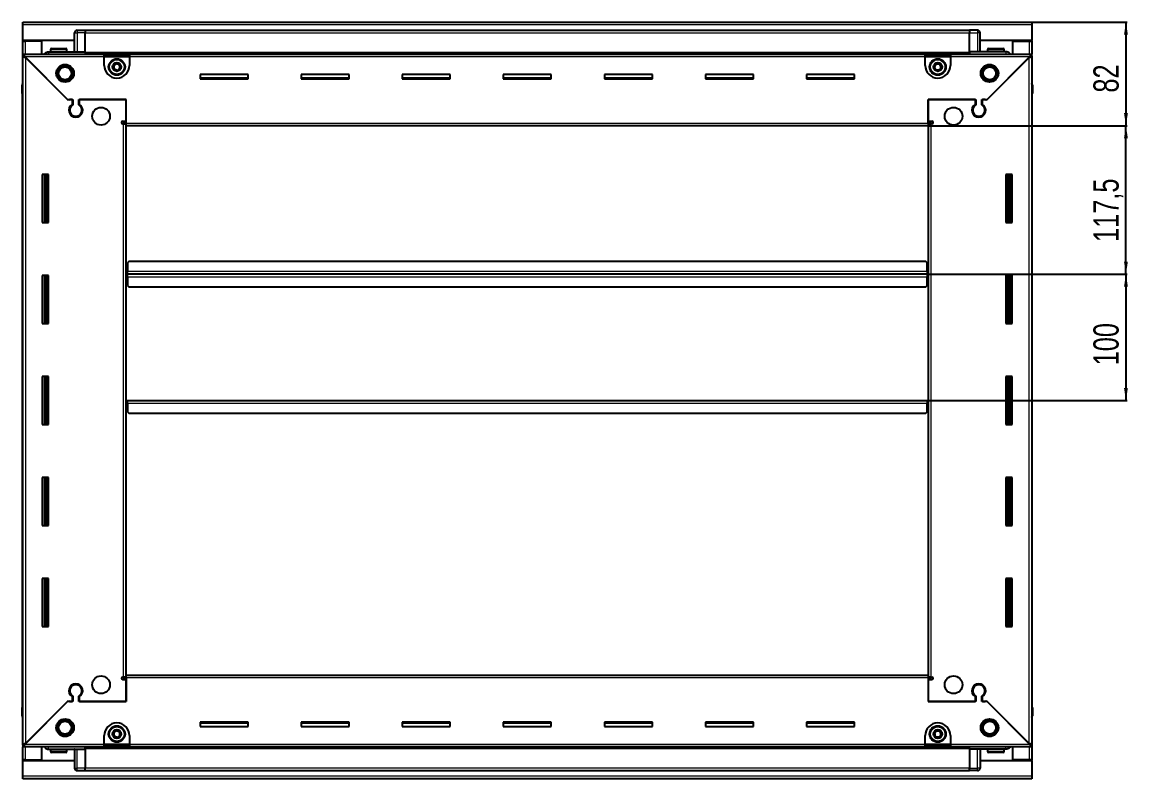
# Model space of a CAD drawing. Header units: millimetres. Extents: x 834 to 4671, y -809 to 1907.
# Drawn here: x 3795 to 4671, y 1177 to 1776 of the extents above; entities that cross this region are included whole.
import ezdxf

# ---------------------------------------------------------------- set-up
doc = ezdxf.new("R2010")
doc.units = ezdxf.units.MM
doc.layers.add('FORMAT', color=7, linetype='Continuous')
doc.styles.add('SLDTEXTSTYLE0', font='TXT', dxfattribs={"width": 0.75})
doc.dimstyles.new('SLDDIMSTYLE0', dxfattribs={"dimtxt": 20, "dimasz": 10, "dimexe": 0, "dimexo": 0.0625, "dimgap": 5, "dimtad": 2, "dimdec": 1, "dimrnd": 1e-09, "dimzin": 12, "dimdsep": 46, "dimtxsty": 'SLDTEXTSTYLE0', "dimsah": 1, "dimcen": 0.09, "dimadec": 0, "dimazin": 3, "dimtfac": 1, "dimtofl": 0, "dimtmove": 0, "dimatfit": 3, "dimfxl": 0, "dimfrac": 2, "dimtolj": 1, "dimtzin": 12, "dimarcsym": 0})

# ---------------------------------------------------------------- blocks, each defined once
blk = doc.blocks.new('_D_5')
at = {"layer": 'FORMAT'}
for p, q in [((4595.01, 1776.26), (4670.5, 1776.26)), ((4669.5, 1776.26), (4669.5, 1694.26)), ((4513.01, 1694.26), (4670.5, 1694.26))]:
    blk.add_line(p, q, dxfattribs=at)
for points in [[(4669.5, 1776.26), (4667.96, 1766.26), (4671.03, 1766.26)], [(4669.5, 1694.26), (4671.03, 1704.26), (4667.96, 1704.26)]]:
    blk.add_solid(points, dxfattribs=at)
at = {"layer": 'FORMAT', "insert": (4643.72, 1720.48), "char_height": 20, "attachment_point": 1, "rotation": 90, "style": 'SLDTEXTSTYLE0'}
blk.add_mtext('82', dxfattribs=at)
blk = doc.blocks.new('_D_6')
at = {"layer": 'FORMAT'}
for p, q in [((4513.01, 1694.26), (4670.5, 1694.26)), ((4669.5, 1576.76), (4669.5, 1694.26)), ((4512.01, 1576.76), (4670.5, 1576.76))]:
    blk.add_line(p, q, dxfattribs=at)
for points in [[(4669.5, 1694.26), (4667.96, 1684.26), (4671.03, 1684.26)], [(4669.5, 1576.76), (4671.03, 1586.76), (4667.96, 1586.76)]]:
    blk.add_solid(points, dxfattribs=at)
at = {"layer": 'FORMAT', "insert": (4643.72, 1602.26), "char_height": 20, "attachment_point": 1, "rotation": 90, "style": 'SLDTEXTSTYLE0'}
blk.add_mtext('117,5', dxfattribs=at)
blk = doc.blocks.new('_D_7')
at = {"layer": 'FORMAT'}
for p, q in [((4512.01, 1576.76), (4670.5, 1576.76)), ((4669.5, 1576.76), (4669.5, 1476.76)), ((4512.01, 1476.76), (4670.5, 1476.76))]:
    blk.add_line(p, q, dxfattribs=at)
for points in [[(4669.5, 1576.76), (4667.96, 1566.76), (4671.03, 1566.76)], [(4669.5, 1476.76), (4671.03, 1486.76), (4667.96, 1486.76)]]:
    blk.add_solid(points, dxfattribs=at)
at = {"layer": 'FORMAT', "insert": (4643.72, 1504.59), "char_height": 20, "attachment_point": 1, "rotation": 90, "style": 'SLDTEXTSTYLE0'}
blk.add_mtext('100', dxfattribs=at)

msp = doc.modelspace()

# ---------------------------------------------------------------- linework, layer by layer
at = {"color": 7, "linetype": 'Continuous', "lineweight": 25}
for p, q in [((3796, 1774.16), (3796, 1776.26)), ((3796, 1776.26), (4595, 1776.26)), ((3796, 1761.76), (3796, 1774.16)), ((3837.67, 1769.26), (3837.67, 1769.26)), ((3839, 1769.76), (3845.5, 1769.76)), ((3839, 1769.76), (3845.5, 1769.76)), ((3845.5, 1769.76), (3845.5, 1769.76)), ((3845.5, 1769.76), (3845.5, 1769.76)), ((3845.5, 1769.76), (3845.5, 1767.76)), ((4545.5, 1769.61), (3845.5, 1769.61)), ((4545.5, 1769.76), (4545.5, 1769.76)), ((4552, 1769.76), (4545.5, 1769.76)), ((4552, 1769.76), (4545.5, 1769.76)), ((4545.5, 1769.76), (4545.5, 1767.76)), ((4595, 1776.26), (4595, 1774.16)), ((4595, 1774.16), (4595, 1761.76)), ((3837, 1761.76), (3796, 1761.76)), ((3796, 1761.26), (3796, 1761.76)), ((3796, 1761.26), (3798.1, 1761.26)), ((3796, 1751.01), (3796, 1761.26)), ((3797.5, 1761.26), (3797.5, 1761.76)), ((3811, 1761.26), (3798.1, 1761.26)), ((3811, 1751.01), (3811, 1761.26)), ((3837, 1752.76), (3837, 1767.76)), ((3845.5, 1752.76), (3845.5, 1767.76)), ((4545.5, 1752.76), (4545.5, 1767.76)), ((4554, 1767.76), (4554, 1767.76)), ((4554, 1752.76), (4554, 1767.76)), ((4595, 1761.76), (4554, 1761.76)), ((4580, 1751.01), (4580, 1761.26)), ((4580, 1761.26), (4592.9, 1761.26)), ((4592.9, 1761.26), (4595, 1761.26)), ((4593.5, 1761.26), (4593.5, 1761.76)), ((4595, 1761.26), (4595, 1761.76)), ((4595, 1761.26), (4595, 1751.01)), ((3816.5, 1752.76), (3845.5, 1752.76)), ((3818, 1754.66), (3818, 1752.76)), ((3818.8, 1755.46), (3830.2, 1755.46)), ((3831, 1752.76), (3831, 1754.66)), ((3845.5, 1752.76), (3845.5, 1752.26)), ((3845.5, 1751.61), (4545.5, 1751.61)), ((4545.5, 1752.76), (4545.5, 1752.26)), ((4574.5, 1752.76), (4545.5, 1752.76)), ((4560, 1754.66), (4560, 1752.76)), ((4560.8, 1755.46), (4572.2, 1755.46)), ((4573, 1752.76), (4573, 1754.66)), ((3796, 1749.51), (3796, 1751.01)), ((3796, 1751.01), (3797, 1751.01)), ((3796, 1749.01), (3796, 1749.51)), ((3796, 1749.51), (3797, 1749.51)), ((3796, 1204.51), (3796, 1749.01)), ((3797.5, 1749.01), (3796, 1749.01)), ((3797, 1751.01), (3860.5, 1751.01)), ((3797, 1749.51), (3797, 1751.01)), ((3797.6, 1748.91), (3831.5, 1715.01)), ((3832.2, 1714.31), (3798.1, 1748.41)), ((3860.5, 1748.91), (3860.5, 1751.01)), ((3860.5, 1751.01), (3880.5, 1751.01)), ((3860.5, 1749.51), (3880.5, 1749.51)), ((3860.5, 1742.01), (3860.5, 1748.91)), ((3880.5, 1751.01), (4510.5, 1751.01)), ((3880.5, 1751.01), (3880.5, 1748.91)), ((3880.5, 1748.91), (3880.5, 1742.01)), ((4510.5, 1748.91), (4510.5, 1751.01)), ((4510.5, 1751.01), (4530.5, 1751.01)), ((4510.5, 1749.51), (4530.5, 1749.51)), ((4510.5, 1742.01), (4510.5, 1748.91)), ((4530.5, 1751.01), (4594, 1751.01)), ((4530.5, 1751.01), (4530.5, 1748.91)), ((4530.5, 1748.91), (4530.5, 1742.01)), ((4592.9, 1748.41), (4558.8, 1714.31)), ((4559.5, 1715.01), (4593.4, 1748.91)), ((4593.5, 1749.01), (4595, 1749.01)), ((4594, 1749.51), (4594, 1751.01)), ((4594, 1751.01), (4595, 1751.01)), ((4594, 1749.51), (4595, 1749.51)), ((4595, 1749.51), (4595, 1751.01)), ((4595, 1749.51), (4595, 1749.01)), ((4595, 1749.01), (4595, 1204.51)), ((3974.5, 1734.76), (3936.5, 1734.76)), ((3936.5, 1734.76), (3936.5, 1731.26)), ((3974.5, 1731.26), (3974.5, 1734.76)), ((4054.5, 1734.76), (4016.5, 1734.76)), ((4016.5, 1734.76), (4016.5, 1731.26)), ((4054.5, 1731.26), (4054.5, 1734.76)), ((4134.5, 1734.76), (4096.5, 1734.76)), ((4096.5, 1734.76), (4096.5, 1731.26)), ((4134.5, 1731.26), (4134.5, 1734.76)), ((4214.5, 1734.76), (4176.5, 1734.76)), ((4176.5, 1734.76), (4176.5, 1731.26)), ((4214.5, 1731.26), (4214.5, 1734.76)), ((4294.5, 1734.76), (4256.5, 1734.76)), ((4256.5, 1734.76), (4256.5, 1731.26)), ((4294.5, 1731.26), (4294.5, 1734.76)), ((4374.5, 1734.76), (4336.5, 1734.76)), ((4336.5, 1734.76), (4336.5, 1731.26)), ((4374.5, 1731.26), (4374.5, 1734.76)), ((4454.5, 1734.76), (4416.5, 1734.76)), ((4416.5, 1734.76), (4416.5, 1731.26)), ((4454.5, 1731.26), (4454.5, 1734.76)), ((3795.5, 1726.26), (3795.5, 1719.76)), ((3795.5, 1719.76), (3795.5, 1726.26)), ((3974.5, 1732.01), (3936.5, 1732.01)), ((3936.5, 1731.26), (3974.5, 1731.26)), ((4054.5, 1732.01), (4016.5, 1732.01)), ((4016.5, 1731.26), (4054.5, 1731.26)), ((4134.5, 1732.01), (4096.5, 1732.01)), ((4096.5, 1731.26), (4134.5, 1731.26)), ((4214.5, 1732.01), (4176.5, 1732.01)), ((4176.5, 1731.26), (4214.5, 1731.26)), ((4294.5, 1732.01), (4256.5, 1732.01)), ((4256.5, 1731.26), (4294.5, 1731.26)), ((4374.5, 1732.01), (4336.5, 1732.01)), ((4336.5, 1731.26), (4374.5, 1731.26)), ((4454.5, 1732.01), (4416.5, 1732.01)), ((4416.5, 1731.26), (4454.5, 1731.26)), ((4595, 1727.58), (4595, 1727.58)), ((4595.5, 1726.26), (4595.5, 1719.76)), ((4595.5, 1719.76), (4595.5, 1726.26)), ((3795.5, 1719.76), (3795.5, 1719.76)), ((3796, 1719.76), (3795.5, 1719.76)), ((3795.65, 1719.76), (3795.65, 1233.76)), ((4595, 1719.76), (4595.5, 1719.76)), ((4595.35, 1233.76), (4595.35, 1719.76)), ((4595.5, 1719.76), (4595.5, 1719.76)), ((4595.5, 1719.76), (4595.5, 1719.76)), ((3831.5, 1715.01), (3835.7, 1715.01)), ((3832.9, 1715.01), (3832.2, 1714.31)), ((3835, 1715.01), (3832.9, 1715.01)), ((3835, 1715.01), (3835, 1711.12)), ((3835.7, 1715.01), (3835.7, 1710.72)), ((3840.3, 1715.01), (3878, 1715.01)), ((3840.3, 1710.72), (3840.3, 1715.01)), ((3841, 1711.12), (3841, 1715.01)), ((3878, 1715.01), (3841, 1715.01)), ((3878, 1696.36), (3878, 1715.01)), ((3878, 1697.76), (3878, 1715.01)), ((4513, 1715.01), (4550.7, 1715.01)), ((4513, 1696.36), (4513, 1715.01)), ((4513, 1715.01), (4513, 1697.76)), ((4550, 1715.01), (4513, 1715.01)), ((4550, 1715.01), (4550, 1711.12)), ((4550.7, 1715.01), (4550.7, 1710.72)), ((4555.3, 1715.01), (4559.5, 1715.01)), ((4555.3, 1710.72), (4555.3, 1715.01)), ((4558.1, 1715.01), (4556, 1715.01)), ((4556, 1711.12), (4556, 1715.01)), ((4558.8, 1714.31), (4558.1, 1715.01)), ((3836, 1702.14), (3836, 1701.38)), ((4555, 1702.14), (4555, 1701.38)), ((3875.15, 1697.76), (3878, 1697.76)), ((3875.9, 1695.76), (3875.15, 1695.76)), ((3875.9, 1695.76), (3878, 1695.76)), ((3878, 1696.76), (3876, 1696.76)), ((3876, 1696.76), (3876, 1695.76)), ((3878, 1694.26), (3878, 1696.36)), ((4513, 1694.26), (3878, 1694.26)), ((3878, 1259.26), (3878, 1694.26)), ((4513, 1697.76), (4515.85, 1697.76)), ((4515, 1696.76), (4513, 1696.76)), ((4513, 1696.36), (4513, 1694.26)), ((4513, 1695.76), (4515.1, 1695.76)), ((4513, 1694.26), (4513, 1259.26)), ((4515, 1695.76), (4515, 1696.76)), ((4515.85, 1695.76), (4515.1, 1695.76)), ((3816.5, 1655.76), (3811.5, 1655.76)), ((3811.5, 1655.76), (3811.5, 1617.76)), ((3813.65, 1617.76), (3813.65, 1655.76)), ((3815.44, 1617.76), (3815.44, 1655.76)), ((3815.47, 1617.76), (3815.47, 1655.76)), ((3816.5, 1617.76), (3816.5, 1655.76)), ((4574.5, 1655.76), (4574.5, 1617.76)), ((4579.5, 1655.76), (4574.5, 1655.76)), ((4575.52, 1655.76), (4575.52, 1617.76)), ((4575.55, 1655.76), (4575.55, 1617.76)), ((4577.35, 1655.76), (4577.35, 1617.76)), ((4579.5, 1617.76), (4579.5, 1655.76)), ((3811.5, 1617.76), (3816.5, 1617.76)), ((4574.5, 1617.76), (4579.5, 1617.76)), ((3880, 1586.76), (3879, 1585.76)), ((3879, 1585.76), (3879, 1578.86)), ((4511, 1586.76), (3880, 1586.76)), ((4512, 1585.76), (4511, 1586.76)), ((4512, 1578.86), (4512, 1585.76)), ((3878.75, 1576.76), (3878, 1576.76)), ((3879, 1579.61), (3878.75, 1579.61)), ((3878.75, 1579.61), (3878.75, 1576.76)), ((3878.75, 1576.76), (3878.75, 1573.91)), ((3879, 1576.76), (3879, 1578.86)), ((3879, 1574.66), (3879, 1576.76)), ((4512, 1576.76), (3879, 1576.76)), ((4512.25, 1579.61), (4512, 1579.61)), ((4512, 1578.86), (4512, 1576.76)), ((4512, 1576.76), (4512, 1574.66)), ((4512.25, 1576.76), (4512.25, 1579.61)), ((4512.25, 1573.91), (4512.25, 1576.76)), ((4513, 1576.76), (4512.25, 1576.76)), ((3816.5, 1575.76), (3811.5, 1575.76)), ((3811.5, 1575.76), (3811.5, 1537.76)), ((3813.65, 1537.76), (3813.65, 1575.76)), ((3815.44, 1537.76), (3815.44, 1575.76)), ((3815.47, 1537.76), (3815.47, 1575.76)), ((3816.5, 1537.76), (3816.5, 1575.76)), ((3878.75, 1573.91), (3879, 1573.91)), ((3879, 1574.66), (3879, 1567.76)), ((3879, 1567.76), (3880, 1566.76)), ((4511, 1566.76), (4512, 1567.76)), ((4512, 1567.76), (4512, 1574.66)), ((4512, 1573.91), (4512.25, 1573.91)), ((4574.5, 1575.76), (4574.5, 1537.76)), ((4579.5, 1575.76), (4574.5, 1575.76)), ((4575.52, 1575.76), (4575.52, 1537.76)), ((4575.55, 1575.76), (4575.55, 1537.76)), ((4577.35, 1575.76), (4577.35, 1537.76)), ((4579.5, 1537.76), (4579.5, 1575.76)), ((3880, 1566.76), (4511, 1566.76)), ((3811.5, 1537.76), (3816.5, 1537.76)), ((4574.5, 1537.76), (4579.5, 1537.76)), ((3816.5, 1495.76), (3811.5, 1495.76)), ((3811.5, 1495.76), (3811.5, 1457.76)), ((3813.65, 1457.76), (3813.65, 1495.76)), ((3815.44, 1457.76), (3815.44, 1495.76)), ((3815.47, 1457.76), (3815.47, 1495.76)), ((3816.5, 1457.76), (3816.5, 1495.76)), ((4574.5, 1495.76), (4574.5, 1457.76)), ((4579.5, 1495.76), (4574.5, 1495.76)), ((4575.52, 1495.76), (4575.52, 1457.76)), ((4575.55, 1495.76), (4575.55, 1457.76)), ((4577.35, 1495.76), (4577.35, 1457.76)), ((4579.5, 1457.76), (4579.5, 1495.76)), ((3878, 1476.76), (3878.75, 1476.76)), ((3878.75, 1476.76), (3878.75, 1473.91)), ((3878.75, 1473.91), (3879, 1473.91)), ((3879, 1476.76), (4512, 1476.76)), ((3879, 1474.66), (3879, 1476.76)), ((3879, 1474.66), (3879, 1467.76)), ((4512, 1476.76), (4512, 1474.66)), ((4512, 1467.76), (4512, 1474.66)), ((4512, 1473.91), (4512.25, 1473.91)), ((4512.25, 1473.91), (4512.25, 1476.76)), ((4512.25, 1476.76), (4513, 1476.76)), ((3879, 1467.76), (3880, 1466.76)), ((3880, 1466.76), (4511, 1466.76)), ((4511, 1466.76), (4512, 1467.76)), ((3811.5, 1457.76), (3816.5, 1457.76)), ((4574.5, 1457.76), (4579.5, 1457.76)), ((3816.5, 1415.76), (3811.5, 1415.76)), ((3811.5, 1415.76), (3811.5, 1377.76)), ((3813.65, 1377.76), (3813.65, 1415.76)), ((3815.44, 1377.76), (3815.44, 1415.76)), ((3815.47, 1377.76), (3815.47, 1415.76)), ((3816.5, 1377.76), (3816.5, 1415.76)), ((4574.5, 1415.76), (4574.5, 1377.76)), ((4579.5, 1415.76), (4574.5, 1415.76)), ((4575.52, 1415.76), (4575.52, 1377.76)), ((4575.55, 1415.76), (4575.55, 1377.76)), ((4577.35, 1415.76), (4577.35, 1377.76)), ((4579.5, 1377.76), (4579.5, 1415.76)), ((3811.5, 1377.76), (3816.5, 1377.76)), ((4574.5, 1377.76), (4579.5, 1377.76)), ((3816.5, 1335.76), (3811.5, 1335.76)), ((3811.5, 1335.76), (3811.5, 1297.76)), ((3813.65, 1297.76), (3813.65, 1335.76)), ((3815.44, 1297.76), (3815.44, 1335.76)), ((3815.47, 1297.76), (3815.47, 1335.76)), ((3816.5, 1297.76), (3816.5, 1335.76)), ((4574.5, 1335.76), (4574.5, 1297.76)), ((4579.5, 1335.76), (4574.5, 1335.76)), ((4575.52, 1335.76), (4575.52, 1297.76)), ((4575.55, 1335.76), (4575.55, 1297.76)), ((4577.35, 1335.76), (4577.35, 1297.76)), ((4579.5, 1297.76), (4579.5, 1335.76)), ((3811.5, 1297.76), (3816.5, 1297.76)), ((4574.5, 1297.76), (4579.5, 1297.76)), ((3836, 1252.13), (3836, 1251.37)), ((3875.15, 1257.76), (3875.9, 1257.76)), ((3878, 1255.76), (3875.15, 1255.76)), ((3878, 1257.76), (3875.9, 1257.76)), ((3876, 1257.76), (3876, 1256.76)), ((3876, 1256.76), (3878, 1256.76)), ((3878, 1257.16), (3878, 1259.26)), ((3878, 1259.26), (4513, 1259.26)), ((3878, 1257.16), (3878, 1238.51)), ((3878, 1238.51), (3878, 1255.76)), ((4513, 1259.26), (4513, 1257.16)), ((4515.1, 1257.76), (4513, 1257.76)), ((4513, 1257.16), (4513, 1238.51)), ((4513, 1256.76), (4515, 1256.76)), ((4513, 1255.76), (4513, 1238.51)), ((4515.85, 1255.76), (4513, 1255.76)), ((4515, 1256.76), (4515, 1257.76)), ((4515.1, 1257.76), (4515.85, 1257.76)), ((4555, 1252.13), (4555, 1251.37)), ((3831.5, 1238.51), (3797.6, 1204.61)), ((3798.1, 1205.11), (3832.2, 1239.21)), ((3835.7, 1238.51), (3831.5, 1238.51)), ((3832.2, 1239.21), (3832.9, 1238.51)), ((3832.9, 1238.51), (3835, 1238.51)), ((3835, 1242.4), (3835, 1238.51)), ((3835.7, 1242.79), (3835.7, 1238.51)), ((3840.3, 1238.51), (3840.3, 1242.79)), ((3878, 1238.51), (3840.3, 1238.51)), ((3841, 1238.51), (3841, 1242.4)), ((3841, 1238.51), (3878, 1238.51)), ((4550.7, 1238.51), (4513, 1238.51)), ((4513, 1238.51), (4550, 1238.51)), ((4550, 1242.4), (4550, 1238.51)), ((4550.7, 1242.79), (4550.7, 1238.51)), ((4555.3, 1238.51), (4555.3, 1242.79)), ((4559.5, 1238.51), (4555.3, 1238.51)), ((4556, 1238.51), (4556, 1242.4)), ((4556, 1238.51), (4558.1, 1238.51)), ((4558.1, 1238.51), (4558.8, 1239.21)), ((4558.8, 1239.21), (4592.9, 1205.11)), ((4593.4, 1204.61), (4559.5, 1238.51)), ((3795.5, 1233.76), (3795.5, 1233.76)), ((3795.5, 1227.26), (3795.5, 1233.76)), ((3795.5, 1233.76), (3795.5, 1233.76)), ((3795.5, 1233.76), (3795.5, 1227.26)), ((3796, 1233.76), (3795.5, 1233.76)), ((3796, 1225.93), (3796, 1225.93)), ((4595, 1233.76), (4595.5, 1233.76)), ((4595.5, 1233.76), (4595.5, 1233.76)), ((4595.5, 1227.26), (4595.5, 1233.76)), ((4595.5, 1233.76), (4595.5, 1227.26)), ((3974.5, 1222.26), (3936.5, 1222.26)), ((3936.5, 1222.26), (3936.5, 1218.76)), ((3936.5, 1221.51), (3974.5, 1221.51)), ((3936.5, 1218.76), (3974.5, 1218.76)), ((3974.5, 1218.76), (3974.5, 1222.26)), ((4054.5, 1222.26), (4016.5, 1222.26)), ((4016.5, 1222.26), (4016.5, 1218.76)), ((4016.5, 1221.51), (4054.5, 1221.51)), ((4016.5, 1218.76), (4054.5, 1218.76)), ((4054.5, 1218.76), (4054.5, 1222.26)), ((4134.5, 1222.26), (4096.5, 1222.26)), ((4096.5, 1222.26), (4096.5, 1218.76)), ((4096.5, 1221.51), (4134.5, 1221.51)), ((4096.5, 1218.76), (4134.5, 1218.76)), ((4134.5, 1218.76), (4134.5, 1222.26)), ((4214.5, 1222.26), (4176.5, 1222.26)), ((4176.5, 1222.26), (4176.5, 1218.76)), ((4176.5, 1221.51), (4214.5, 1221.51)), ((4176.5, 1218.76), (4214.5, 1218.76)), ((4214.5, 1218.76), (4214.5, 1222.26)), ((4294.5, 1222.26), (4256.5, 1222.26)), ((4256.5, 1222.26), (4256.5, 1218.76)), ((4256.5, 1221.51), (4294.5, 1221.51)), ((4256.5, 1218.76), (4294.5, 1218.76)), ((4294.5, 1218.76), (4294.5, 1222.26)), ((4374.5, 1222.26), (4336.5, 1222.26)), ((4336.5, 1222.26), (4336.5, 1218.76)), ((4336.5, 1221.51), (4374.5, 1221.51)), ((4336.5, 1218.76), (4374.5, 1218.76)), ((4374.5, 1218.76), (4374.5, 1222.26)), ((4454.5, 1222.26), (4416.5, 1222.26)), ((4416.5, 1222.26), (4416.5, 1218.76)), ((4416.5, 1221.51), (4454.5, 1221.51)), ((4416.5, 1218.76), (4454.5, 1218.76)), ((4454.5, 1218.76), (4454.5, 1222.26)), ((3860.5, 1204.61), (3860.5, 1211.51)), ((3880.5, 1211.51), (3880.5, 1204.61)), ((4510.5, 1204.61), (4510.5, 1211.51)), ((4530.5, 1211.51), (4530.5, 1204.61)), ((3796, 1204.01), (3796, 1204.51)), ((3797.5, 1204.51), (3796, 1204.51)), ((3796, 1204.01), (3796, 1202.51)), ((3797, 1204.01), (3796, 1204.01)), ((3796, 1192.26), (3796, 1202.51)), ((3797, 1202.51), (3796, 1202.51)), ((3797, 1204.01), (3797, 1202.51)), ((3860.5, 1202.51), (3797, 1202.51)), ((3811, 1192.26), (3811, 1202.51)), ((3816.5, 1200.76), (3845.5, 1200.76)), ((3818, 1200.76), (3818, 1198.86)), ((3831, 1198.86), (3831, 1200.76)), ((3837, 1200.76), (3837, 1185.76)), ((4545.5, 1201.91), (3845.5, 1201.91)), ((3845.5, 1200.76), (3845.5, 1201.26)), ((3845.5, 1200.76), (3845.5, 1185.76)), ((3860.5, 1202.51), (3860.5, 1204.61)), ((3880.5, 1204.01), (3860.5, 1204.01)), ((3880.5, 1202.51), (3860.5, 1202.51)), ((3880.5, 1204.61), (3880.5, 1202.51)), ((4510.5, 1202.51), (3880.5, 1202.51)), ((4510.5, 1202.51), (4510.5, 1204.61)), ((4530.5, 1204.01), (4510.5, 1204.01)), ((4530.5, 1202.51), (4510.5, 1202.51)), ((4530.5, 1204.61), (4530.5, 1202.51)), ((4594, 1202.51), (4530.5, 1202.51)), ((4545.5, 1200.76), (4545.5, 1201.26)), ((4574.5, 1200.76), (4545.5, 1200.76)), ((4545.5, 1200.76), (4545.5, 1185.76)), ((4554, 1200.76), (4554, 1185.76)), ((4560, 1200.76), (4560, 1198.86)), ((4573, 1198.86), (4573, 1200.76)), ((4580, 1192.26), (4580, 1202.51)), ((4593.5, 1204.51), (4595, 1204.51)), ((4594, 1204.01), (4594, 1202.51)), ((4595, 1204.01), (4594, 1204.01)), ((4595, 1202.51), (4594, 1202.51)), ((4595, 1204.51), (4595, 1204.01)), ((4595, 1204.01), (4595, 1202.51)), ((4595, 1202.51), (4595, 1192.26)), ((3798.1, 1192.26), (3796, 1192.26)), ((3796, 1191.76), (3796, 1192.26)), ((3796, 1191.76), (3837, 1191.76)), ((3796, 1179.36), (3796, 1191.76)), ((3797.5, 1191.76), (3797.5, 1192.26)), ((3798.1, 1192.26), (3811, 1192.26)), ((3822.57, 1198.06), (3818.8, 1198.06)), ((3830.2, 1198.06), (3822.57, 1198.06)), ((4554, 1191.76), (4595, 1191.76)), ((4567.79, 1198.06), (4560.8, 1198.06)), ((4572.2, 1198.06), (4567.79, 1198.06)), ((4592.9, 1192.26), (4580, 1192.26)), ((4595, 1192.26), (4592.9, 1192.26)), ((4593.5, 1191.76), (4593.5, 1192.26)), ((4595, 1191.76), (4595, 1192.26)), ((4595, 1191.76), (4595, 1179.36)), ((3837, 1185.76), (3837, 1185.76)), ((3839, 1183.76), (3845.5, 1183.76)), ((3839, 1183.76), (3845.5, 1183.76)), ((3845.5, 1183.76), (3845.5, 1185.76)), ((3845.5, 1183.91), (4545.5, 1183.91)), ((3845.5, 1183.76), (3845.5, 1183.76)), ((4545.5, 1183.76), (4545.5, 1185.76)), ((4545.5, 1183.76), (4545.5, 1183.76)), ((4552, 1183.76), (4545.5, 1183.76)), ((4545.5, 1183.76), (4545.5, 1183.76)), ((4552, 1183.76), (4545.5, 1183.76)), ((4553.32, 1184.26), (4553.32, 1184.26)), ((3796, 1177.26), (3796, 1179.36)), ((4595, 1177.26), (3796, 1177.26)), ((4595, 1179.36), (4595, 1177.26))]:
    msp.add_line(p, q, dxfattribs=at)
at = {"color": 8, "linetype": 'Continuous', "lineweight": 18}
for p, q in [((4595, 1774.16), (3796, 1774.16)), ((3839, 1769.76), (3839, 1767.76)), ((4552, 1769.76), (4552, 1767.76)), ((3798.1, 1761.26), (3798.1, 1761.76)), ((3798.1, 1751.01), (3798.1, 1761.26)), ((3837, 1767.76), (3839, 1767.76)), ((3839, 1767.76), (3839, 1752.76)), ((3845.5, 1767.76), (3839, 1767.76)), ((4545.5, 1767.61), (3845.5, 1767.61)), ((4545.5, 1767.76), (4552, 1767.76)), ((4552, 1767.76), (4552, 1752.76)), ((4554, 1767.76), (4552, 1767.76)), ((4592.9, 1761.76), (4592.9, 1761.26)), ((4592.9, 1761.26), (4592.9, 1751.01)), ((3818, 1754.66), (3831, 1754.66)), ((4545.5, 1752.26), (3845.5, 1752.26)), ((4560, 1754.66), (4573, 1754.66)), ((3860.5, 1748.91), (3797.6, 1748.91)), ((3798.1, 1748.41), (3798.1, 1205.11)), ((4545.5, 1751.02), (3845.5, 1751.02)), ((3860.5, 1748.91), (3880.5, 1748.91)), ((4510.5, 1748.91), (3880.5, 1748.91)), ((4510.5, 1748.91), (4530.5, 1748.91)), ((4593.4, 1748.91), (4530.5, 1748.91)), ((4592.9, 1205.11), (4592.9, 1748.41)), ((3796, 1726.26), (3795.5, 1726.26)), ((4595, 1726.26), (4595.5, 1726.26)), ((3875.9, 1257.76), (3875.9, 1695.76)), ((3878, 1696.36), (4513, 1696.36)), ((4515.1, 1695.76), (4515.1, 1257.76)), ((3813, 1655.76), (3813, 1617.76)), ((3814.23, 1655.76), (3814.23, 1617.76)), ((4576.76, 1617.76), (4576.76, 1655.76)), ((4578, 1617.76), (4578, 1655.76)), ((4512, 1578.86), (3879, 1578.86)), ((3813, 1575.76), (3813, 1537.76)), ((3814.23, 1575.76), (3814.23, 1537.76)), ((3879, 1574.66), (4512, 1574.66)), ((4576.76, 1537.76), (4576.76, 1575.76)), ((4578, 1537.76), (4578, 1575.76)), ((3813, 1495.76), (3813, 1457.76)), ((3814.23, 1495.76), (3814.23, 1457.76)), ((4576.76, 1457.76), (4576.76, 1495.76)), ((4578, 1457.76), (4578, 1495.76)), ((3879, 1474.66), (4512, 1474.66)), ((3813, 1415.76), (3813, 1377.76)), ((3814.23, 1415.76), (3814.23, 1377.76)), ((4576.76, 1377.76), (4576.76, 1415.76)), ((4578, 1377.76), (4578, 1415.76)), ((3813, 1335.76), (3813, 1297.76)), ((3814.23, 1335.76), (3814.23, 1297.76)), ((4576.76, 1297.76), (4576.76, 1335.76)), ((4578, 1297.76), (4578, 1335.76)), ((4513, 1257.16), (3878, 1257.16)), ((3796, 1227.26), (3795.5, 1227.26)), ((4595, 1227.26), (4595.5, 1227.26)), ((3797.6, 1204.61), (3860.5, 1204.61)), ((3798.1, 1192.26), (3798.1, 1202.51)), ((3839, 1185.76), (3839, 1200.76)), ((3845.5, 1202.49), (4545.5, 1202.49)), ((3845.5, 1201.26), (4545.5, 1201.26)), ((3880.5, 1204.61), (3860.5, 1204.61)), ((3880.5, 1204.61), (4510.5, 1204.61)), ((4530.5, 1204.61), (4510.5, 1204.61)), ((4530.5, 1204.61), (4593.4, 1204.61)), ((4552, 1185.76), (4552, 1200.76)), ((4592.9, 1202.51), (4592.9, 1192.26)), ((3798.1, 1191.76), (3798.1, 1192.26)), ((3822.3, 1198.86), (3818, 1198.86)), ((3831, 1198.86), (3822.3, 1198.86)), ((4567.97, 1198.86), (4560, 1198.86)), ((4573, 1198.86), (4567.97, 1198.86)), ((4592.9, 1192.26), (4592.9, 1191.76)), ((3837, 1185.76), (3839, 1185.76)), ((3845.5, 1185.76), (3839, 1185.76)), ((3839, 1183.76), (3839, 1185.76)), ((3845.5, 1185.91), (4545.5, 1185.91)), ((4545.5, 1185.76), (4552, 1185.76)), ((4554, 1185.76), (4552, 1185.76)), ((4552, 1183.76), (4552, 1185.76)), ((4595, 1179.36), (3796, 1179.36))]:
    msp.add_line(p, q, dxfattribs=at)
at = {"color": 7, "linetype": 'Continuous', "lineweight": 25}
for centre, radius in [((3829.5, 1735.76), 7), ((3870.5, 1740.76), 6.5), ((3870.5, 1740.76), 3.46), ((4520.5, 1740.76), 6.5), ((4520.5, 1740.76), 3.46), ((4561.5, 1735.76), 7), ((3829.5, 1735.76), 6.03), ((3829.5, 1735.76), 5.1), ((4561.5, 1735.76), 6.02), ((4561.5, 1735.76), 5.1), ((3858, 1701.76), 7), ((4533, 1701.76), 7), ((3858, 1251.76), 7), ((4533, 1251.76), 7), ((3829.5, 1217.76), 7), ((3829.5, 1217.76), 6.03), ((3829.5, 1217.76), 5.1), ((3870.5, 1212.76), 6.5), ((4520.5, 1212.76), 6.5), ((4561.5, 1217.76), 7), ((4561.5, 1217.76), 6.03), ((4561.5, 1217.76), 5.1), ((3870.5, 1212.76), 3.46), ((4520.5, 1212.76), 3.46)]:
    msp.add_circle(centre, radius, dxfattribs=at)
at = {"color": 8, "linetype": 'Continuous', "lineweight": 18}
for centre in [(3870.5, 1740.76), (4520.5, 1740.76), (3870.5, 1212.76), (4520.5, 1212.76)]:
    msp.add_circle(centre, 5.7, dxfattribs=at)
at = {"color": 7, "linetype": 'Continuous', "lineweight": 25}
for centre, radius, start, end in [((3839, 1767.76), 2, 90, 180), ((4552, 1767.76), 2, 0, 90), ((4552, 1767.76), 2, 0, 90), ((3818.8, 1754.66), 0.8, 90, 180), ((3830.2, 1754.66), 0.8, 0, 90), ((3836.8, 1752.96), 0.2, 270, 0), ((4554.2, 1752.96), 0.2, 180, 270), ((4560.8, 1754.66), 0.8, 90, 180), ((4572.2, 1754.66), 0.8, 0, 90), ((3870.5, 1740.76), 2.5, 134.01559, 194.01559), ((3870.5, 1740.76), 2.5, 74.01559, 134.01559), ((3870.5, 1740.76), 2.5, 14.01559, 74.01559), ((4520.5, 1740.76), 2.5, 100.11158, 160.11158), ((4520.5, 1740.76), 2.5, 40.11158, 100.11158), ((4520.5, 1740.76), 2.5, 340.11158, 40.11158), ((3870.5, 1742.01), 10, 180, 270), ((3870.5, 1740.76), 2.5, 194.01559, 254.01559), ((3870.5, 1740.76), 2.5, 254.01559, 314.01559), ((3870.5, 1742.01), 10, 270, 0), ((3870.5, 1740.76), 2.5, 314.01559, 14.01559), ((4520.5, 1742.01), 10, 180, 270), ((4520.5, 1740.76), 2.5, 160.11158, 220.11158), ((4520.5, 1740.76), 2.5, 220.11158, 280.11158), ((4520.5, 1742.01), 10, 270, 0), ((4520.5, 1740.76), 2.5, 280.11158, 340.11158), ((3797.5, 1726.26), 2, 138.59038, 180), ((4593.5, 1726.26), 2, 33.94202, 41.40962), ((4593.5, 1726.26), 2, 0, 41.40962), ((4593.5, 1726.26), 2, 0, 18.58003), ((3838, 1706.51), 5.5, 123.05573, 56.94427), ((3838, 1706.51), 4.8, 118.63099, 61.36901), ((4553, 1706.51), 5.5, 123.05573, 56.94427), ((4553, 1706.51), 4.8, 118.63099, 61.36901), ((3875.15, 1696.76), 1, 90, 270), ((4515.85, 1696.76), 1, 270, 90), ((3838, 1247.01), 5.5, 303.05573, 236.94427), ((3875.15, 1256.76), 1, 90, 270), ((4515.85, 1256.76), 1, 270, 90), ((4553, 1247.01), 5.5, 303.05573, 236.94427), ((3838, 1247.01), 4.8, 298.63099, 241.36901), ((4553, 1247.01), 4.8, 298.63099, 241.36901), ((3797.5, 1227.26), 2, 180, 221.39416), ((4593.5, 1227.26), 2, 318.57492, 360), ((4593.5, 1227.26), 2, 318.59038, 0), ((3870.5, 1211.51), 10, 90, 180), ((3870.5, 1211.51), 10, 0, 90), ((4520.5, 1211.51), 10, 90, 180), ((4520.5, 1211.51), 10, 0, 90), ((3870.5, 1212.76), 2.5, 127.47401, 187.47401), ((3870.5, 1212.76), 2.5, 187.47401, 247.47401), ((3870.5, 1212.76), 2.5, 67.47401, 127.47401), ((3870.5, 1212.76), 2.5, 247.47401, 307.47401), ((3870.5, 1212.76), 2.5, 7.47401, 67.47401), ((3870.5, 1212.76), 2.5, 307.47401, 7.47401), ((4520.5, 1212.76), 2.5, 147.04236, 207.04236), ((4520.5, 1212.76), 2.5, 207.04236, 267.04236), ((4520.5, 1212.76), 2.5, 87.04236, 147.04236), ((4520.5, 1212.76), 2.5, 267.04236, 327.04236), ((4520.5, 1212.76), 2.5, 27.04236, 87.04236), ((4520.5, 1212.76), 2.5, 327.04236, 27.04236), ((3836.8, 1200.56), 0.2, 0, 90), ((4554.2, 1200.56), 0.2, 90, 180), ((3818.8, 1198.86), 0.8, 180, 270), ((3830.2, 1198.86), 0.8, 270, 360), ((4560.8, 1198.86), 0.8, 180, 270), ((4572.2, 1198.86), 0.8, 270, 360), ((3839, 1185.76), 2, 180, 270), ((4552, 1185.76), 2, 270, 0)]:
    msp.add_arc(centre, radius, start, end, dxfattribs=at)
for points, knots in [([(3813.28, 1751.01), (3813.4, 1751.21), (3813.79, 1751.86), (3814.94, 1752.57), (3815.98, 1752.69), (3816.5, 1752.76)], [0, 0, 0, 0, 0.1822499, 0.5911249, 1, 1, 1, 1]), ([(3845.5, 1752.76), (3845.5, 1752.72), (3845.5, 1752.64), (3845.5, 1752.02), (3845.5, 1751.47), (3845.5, 1751.09), (3845.5, 1751.08)], [0, 0, 0, 0, 0.3302662, 0.6605324, 0.9907986, 1, 1, 1, 1]), ([(4545.5, 1752.76), (4545.5, 1752.72), (4545.5, 1752.64), (4545.5, 1752.02), (4545.5, 1751.47), (4545.5, 1751.09), (4545.5, 1751.08)], [0, 0, 0, 0, 0.330266, 0.660532, 0.990799, 1, 1, 1, 1]), ([(4577.71, 1751.01), (4577.59, 1751.21), (4577.2, 1751.86), (4576.05, 1752.57), (4575.01, 1752.69), (4574.5, 1752.76)], [0, 0, 0, 0, 0.1822499, 0.5911249, 1, 1, 1, 1]), ([(3796, 1749.01), (3796.02, 1748.96), (3796.07, 1748.87), (3796.47, 1748.74), (3797.03, 1748.61), (3797.61, 1748.5), (3797.97, 1748.43), (3798.1, 1748.41)], [0, 0, 0, 0, 0.230255, 0.448522, 0.666786, 0.88505, 1, 1, 1, 1]), ([(3797.6, 1748.91), (3797.55, 1749.16), (3797.46, 1749.65), (3797.33, 1750.3), (3797.2, 1750.76), (3797.09, 1750.98), (3797.02, 1751), (3797, 1751.01)], [0, 0, 0, 0, 0.2302553, 0.4485219, 0.6667858, 0.8850496, 1, 1, 1, 1]), ([(3867.72, 1741.55), (3868.09, 1741.91), (3868.79, 1742.58), (3869.48, 1743.25), (3869.8, 1743.56)], [0, 0, 0, 0, 0.534686, 1, 1, 1, 1]), ([(3869.8, 1743.56), (3870.29, 1743.42), (3871.22, 1743.15), (3872.14, 1742.89), (3872.57, 1742.76)], [0, 0, 0, 0, 0.534686, 1, 1, 1, 1]), ([(3872.57, 1742.76), (3872.6, 1742.64), (3872.75, 1742.06), (3872.99, 1741.1), (3873.19, 1740.3), (3873.27, 1739.96)], [0, 0, 0, 0, 0.133125, 0.637099, 1, 1, 1, 1]), ([(4517.65, 1740.25), (4517.7, 1740.37), (4517.9, 1740.93), (4518.24, 1741.87), (4518.52, 1742.64), (4518.64, 1742.96)], [0, 0, 0, 0, 0.1331247, 0.6370994, 1, 1, 1, 1]), ([(4518.64, 1742.96), (4519.14, 1743.06), (4520.09, 1743.22), (4521.04, 1743.39), (4521.48, 1743.47)], [0, 0, 0, 0, 0.534686, 1, 1, 1, 1]), ([(4521.48, 1743.47), (4521.81, 1743.08), (4522.43, 1742.34), (4523.05, 1741.61), (4523.34, 1741.26)], [0, 0, 0, 0, 0.534686, 1, 1, 1, 1]), ([(4592.9, 1748.41), (4593.15, 1748.45), (4593.64, 1748.54), (4594.28, 1748.68), (4594.75, 1748.81), (4594.97, 1748.92), (4594.99, 1748.98), (4595, 1749.01)], [0, 0, 0, 0, 0.230255, 0.448522, 0.666786, 0.88505, 1, 1, 1, 1]), ([(4594, 1751.01), (4593.95, 1750.98), (4593.86, 1750.93), (4593.73, 1750.54), (4593.6, 1749.98), (4593.49, 1749.4), (4593.42, 1749.03), (4593.4, 1748.91)], [0, 0, 0, 0, 0.230255, 0.448522, 0.666786, 0.88505, 1, 1, 1, 1]), ([(3868.42, 1738.75), (3868.34, 1739.09), (3868.14, 1739.88), (3867.9, 1740.85), (3867.75, 1741.43), (3867.72, 1741.55)], [0, 0, 0, 0, 0.362901, 0.866875, 1, 1, 1, 1]), ([(3871.2, 1737.96), (3870.7, 1738.1), (3869.77, 1738.36), (3868.85, 1738.63), (3868.42, 1738.75)], [0, 0, 0, 0, 0.534686, 1, 1, 1, 1]), ([(3873.27, 1739.96), (3872.9, 1739.6), (3872.21, 1738.93), (3871.52, 1738.27), (3871.2, 1737.96)], [0, 0, 0, 0, 0.534686, 1, 1, 1, 1]), ([(4519.51, 1738.04), (4519.18, 1738.44), (4518.56, 1739.17), (4517.94, 1739.91), (4517.65, 1740.25)], [0, 0, 0, 0, 0.534686, 1, 1, 1, 1]), ([(4522.36, 1738.55), (4521.85, 1738.46), (4520.9, 1738.29), (4519.95, 1738.12), (4519.51, 1738.04)], [0, 0, 0, 0, 0.534686, 1, 1, 1, 1]), ([(4523.34, 1741.26), (4523.22, 1740.94), (4522.94, 1740.17), (4522.6, 1739.23), (4522.4, 1738.67), (4522.36, 1738.55)], [0, 0, 0, 0, 0.362901, 0.866875, 1, 1, 1, 1]), ([(3867.83, 1213.86), (3867.93, 1213.94), (3868.4, 1214.3), (3869.19, 1214.91), (3869.85, 1215.41), (3870.12, 1215.62)], [0, 0, 0, 0, 0.133125, 0.637099, 1, 1, 1, 1]), ([(3868.2, 1211), (3868.14, 1211.51), (3868.01, 1212.47), (3867.89, 1213.42), (3867.83, 1213.86)], [0, 0, 0, 0, 0.534686, 1, 1, 1, 1]), ([(3870.87, 1209.89), (3870.4, 1210.09), (3869.5, 1210.46), (3868.62, 1210.83), (3868.2, 1211)], [0, 0, 0, 0, 0.534686, 1, 1, 1, 1]), ([(3870.12, 1215.62), (3870.6, 1215.42), (3871.49, 1215.05), (3872.37, 1214.68), (3872.79, 1214.51)], [0, 0, 0, 0, 0.534686, 1, 1, 1, 1]), ([(3873.16, 1211.65), (3872.89, 1211.44), (3872.24, 1210.94), (3871.45, 1210.34), (3870.97, 1209.97), (3870.87, 1209.89)], [0, 0, 0, 0, 0.362901, 0.866875, 1, 1, 1, 1]), ([(3872.79, 1214.51), (3872.85, 1214), (3872.98, 1213.05), (3873.1, 1212.09), (3873.16, 1211.65)], [0, 0, 0, 0, 0.534686, 1, 1, 1, 1]), ([(4517.61, 1212.91), (4517.89, 1213.34), (4518.42, 1214.15), (4518.94, 1214.95), (4519.18, 1215.33)], [0, 0, 0, 0, 0.534686, 1, 1, 1, 1]), ([(4518.93, 1210.33), (4518.69, 1210.79), (4518.25, 1211.65), (4517.82, 1212.51), (4517.61, 1212.91)], [0, 0, 0, 0, 0.534686, 1, 1, 1, 1]), ([(4521.81, 1210.19), (4521.46, 1210.2), (4520.64, 1210.25), (4519.65, 1210.3), (4519.05, 1210.33), (4518.93, 1210.33)], [0, 0, 0, 0, 0.362901, 0.866875, 1, 1, 1, 1]), ([(4519.18, 1215.33), (4519.31, 1215.32), (4519.91, 1215.29), (4520.9, 1215.24), (4521.72, 1215.2), (4522.07, 1215.18)], [0, 0, 0, 0, 0.133125, 0.637099, 1, 1, 1, 1]), ([(4523.38, 1212.61), (4523.1, 1212.18), (4522.57, 1211.37), (4522.05, 1210.56), (4521.81, 1210.19)], [0, 0, 0, 0, 0.534686, 1, 1, 1, 1]), ([(4522.07, 1215.18), (4522.3, 1214.72), (4522.74, 1213.86), (4523.18, 1213.01), (4523.38, 1212.61)], [0, 0, 0, 0, 0.534686, 1, 1, 1, 1]), ([(3798.1, 1205.11), (3797.84, 1205.06), (3797.35, 1204.97), (3796.71, 1204.84), (3796.24, 1204.71), (3796.02, 1204.6), (3796, 1204.53), (3796, 1204.51)], [0, 0, 0, 0, 0.2302553, 0.4485219, 0.6667858, 0.8850496, 1, 1, 1, 1]), ([(3797, 1202.51), (3797.04, 1202.53), (3797.13, 1202.59), (3797.27, 1202.98), (3797.4, 1203.54), (3797.51, 1204.12), (3797.57, 1204.48), (3797.6, 1204.61)], [0, 0, 0, 0, 0.230255, 0.448522, 0.666786, 0.88505, 1, 1, 1, 1]), ([(3813.28, 1202.51), (3813.4, 1202.31), (3813.79, 1201.66), (3814.94, 1200.95), (3815.98, 1200.82), (3816.5, 1200.76)], [0, 0, 0, 0, 0.18225, 0.591125, 1, 1, 1, 1]), ([(3845.5, 1200.76), (3845.5, 1200.79), (3845.5, 1200.87), (3845.5, 1201.49), (3845.5, 1202.07), (3845.5, 1202.46), (3845.5, 1202.49)], [0, 0, 0, 0, 0.324279, 0.648558, 0.972836, 1, 1, 1, 1]), ([(4545.5, 1200.76), (4545.5, 1200.79), (4545.5, 1200.87), (4545.5, 1201.49), (4545.5, 1202.07), (4545.5, 1202.46), (4545.5, 1202.49)], [0, 0, 0, 0, 0.3242788, 0.6485576, 0.9728365, 1, 1, 1, 1]), ([(4577.71, 1202.51), (4577.59, 1202.31), (4577.2, 1201.66), (4576.05, 1200.95), (4575.01, 1200.82), (4574.5, 1200.76)], [0, 0, 0, 0, 0.18225, 0.591125, 1, 1, 1, 1]), ([(4595, 1204.51), (4594.97, 1204.55), (4594.92, 1204.64), (4594.52, 1204.78), (4593.97, 1204.91), (4593.39, 1205.02), (4593.02, 1205.08), (4592.9, 1205.11)], [0, 0, 0, 0, 0.230255, 0.448522, 0.666786, 0.88505, 1, 1, 1, 1]), ([(4593.4, 1204.61), (4593.44, 1204.35), (4593.53, 1203.86), (4593.67, 1203.22), (4593.8, 1202.75), (4593.91, 1202.53), (4593.97, 1202.51), (4594, 1202.51)], [0, 0, 0, 0, 0.230255, 0.448522, 0.666786, 0.88505, 1, 1, 1, 1])]:
    msp.add_open_spline(points, degree=3, knots=knots, dxfattribs=at)
at = {"color": 8, "linetype": 'Continuous', "lineweight": 18}
for points in [[(3816.5, 1752.76), (3816.5, 1752.71), (3816.5, 1752.64), (3816.5, 1752.2), (3816.5, 1751.75), (3816.5, 1751.33), (3816.5, 1751.06), (3816.5, 1751.01)], [(4574.5, 1752.76), (4574.5, 1752.71), (4574.5, 1752.64), (4574.5, 1752.2), (4574.5, 1751.75), (4574.5, 1751.33), (4574.5, 1751.06), (4574.5, 1751.01)], [(3816.5, 1200.76), (3816.5, 1200.8), (3816.5, 1200.88), (3816.5, 1201.31), (3816.5, 1201.77), (3816.5, 1202.18), (3816.5, 1202.45), (3816.5, 1202.51)], [(4574.5, 1200.76), (4574.5, 1200.8), (4574.5, 1200.88), (4574.5, 1201.31), (4574.5, 1201.77), (4574.5, 1202.18), (4574.5, 1202.45), (4574.5, 1202.51)]]:
    msp.add_open_spline(points, degree=3, knots=[0, 0, 0, 0, 0.359753, 0.553414, 0.751185, 0.948956, 1, 1, 1, 1], dxfattribs=at)
at = {"color": 7, "linetype": 'Continuous', "lineweight": 25}
for points in [[(3797.6, 1748.91), (3797.55, 1748.99), (3797.45, 1749.14), (3797.3, 1749.34), (3797.15, 1749.48), (3797.05, 1749.5), (3797, 1749.51)], [(3797.5, 1749.01), (3797.51, 1748.96), (3797.52, 1748.86), (3797.66, 1748.71), (3797.86, 1748.56), (3798.02, 1748.46), (3798.1, 1748.41)], [(4592.9, 1748.41), (4592.97, 1748.46), (4593.13, 1748.56), (4593.33, 1748.71), (4593.47, 1748.86), (4593.49, 1748.96), (4593.5, 1749.01)], [(4594, 1749.51), (4593.95, 1749.5), (4593.85, 1749.48), (4593.7, 1749.34), (4593.55, 1749.14), (4593.45, 1748.99), (4593.4, 1748.91)], [(3797, 1204.01), (3797.05, 1204.02), (3797.15, 1204.03), (3797.3, 1204.17), (3797.45, 1204.37), (3797.55, 1204.53), (3797.6, 1204.61)], [(3798.1, 1205.11), (3798.02, 1205.06), (3797.86, 1204.96), (3797.66, 1204.81), (3797.52, 1204.66), (3797.51, 1204.56), (3797.5, 1204.51)], [(4593.5, 1204.51), (4593.49, 1204.56), (4593.47, 1204.66), (4593.33, 1204.81), (4593.13, 1204.96), (4592.97, 1205.06), (4592.9, 1205.11)], [(4593.4, 1204.61), (4593.45, 1204.53), (4593.55, 1204.37), (4593.7, 1204.17), (4593.85, 1204.03), (4593.95, 1204.02), (4594, 1204.01)]]:
    msp.add_open_spline(points, degree=3, dxfattribs=at)

# ---------------------------------------------------------------- dimensions: what is measured, and where the dimension line sits
at = {"layer": 'FORMAT'}
for base, p1, p2, picture, middle in [((4669.5, 1694.26), (4595, 1776.26), (4513, 1694.26), '_D_5', (4669.5, 1735.26)), ((4669.5, 1694.26), (4512, 1576.76), (4513, 1694.26), '_D_6', (4669.5, 1635.51)), ((4669.5, 1476.76), (4512, 1576.76), (4512, 1476.76), '_D_7', (4669.5, 1526.76))]:
    dim = msp.add_linear_dim(base=base, p1=p1, p2=p2, angle=90, dimstyle='SLDDIMSTYLE0', dxfattribs=at)
    dim.commit()
    dim.dimension.update_dxf_attribs({"geometry": picture, "text_midpoint": middle, "dimtype": 160})

doc.saveas('drawing.dxf')
